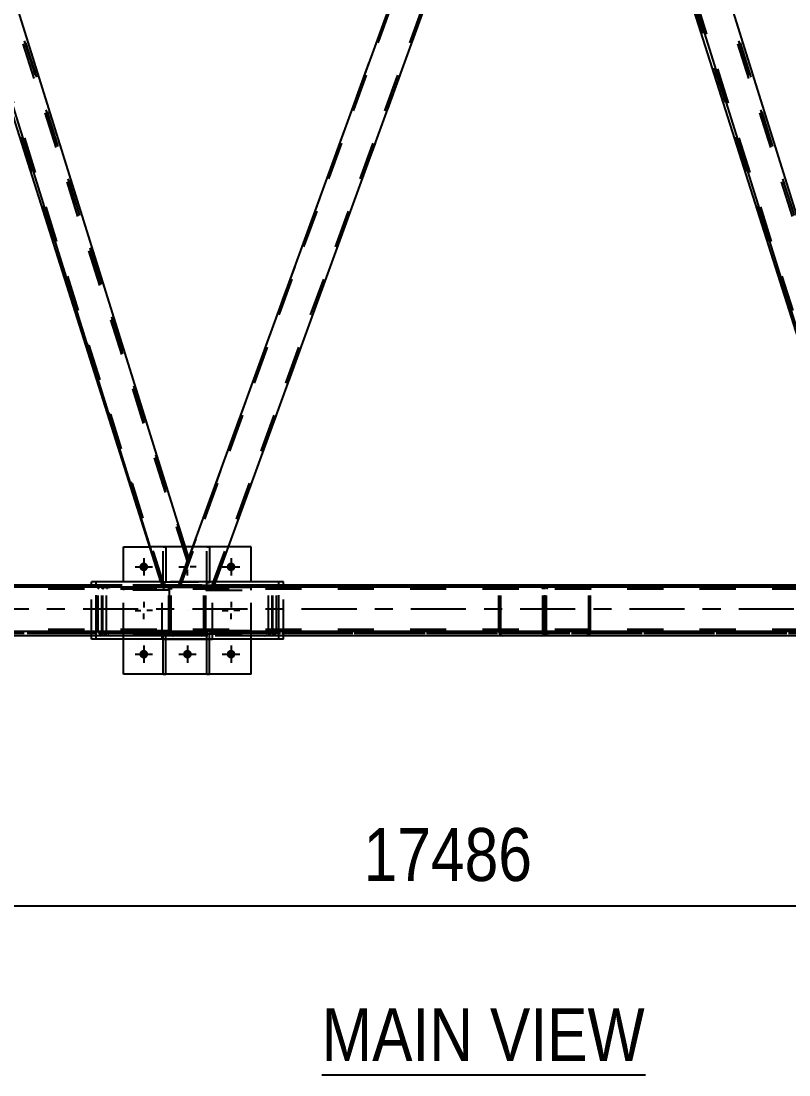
# Model space of a CAD drawing. Header units: millimetres. Extents: x -787 to 402, y -866 to -25.
# Drawn here: x 121.1 to 162.7, y -139.2 to -82.2 of the extents above; entities that cross this region are included whole.
import ezdxf

# ---------------------------------------------------------------- set-up
doc = ezdxf.new("R2010")
doc.units = ezdxf.units.MM
doc.linetypes.add('DXK_LINE_DOT2', pattern=[3.9198, 1.9599, -1.9599])
doc.linetypes.add('DXK_LINE_DOT3', pattern=[5.9187, 2.979, -0.9799, 0.9799, -0.9799])
doc.styles.add('Arial Narrow', font='ARIALN.TTF', dxfattribs={"height": 0.2})

# ---------------------------------------------------------------- blocks, each defined once
blk = doc.blocks.new('Unknown-569028579-11 - 1369')
at = {"color": 30, "linetype": 'Continuous'}
blk.add_line((137.359, -139.236), (154.89, -139.236), dxfattribs=at)
at = {"color": 0, "linetype": 'Continuous'}
blk.add_wipeout([(154.89, -138.486), (154.89, -135.486), (137.359, -135.486), (137.359, -138.486)], dxfattribs=at)
at = {"color": 3, "linetype": 'Continuous', "style": 'Arial Narrow'}
blk.add_text('MAIN VIEW', height=2.8633, dxfattribs=at).set_placement((137.359, -138.486))
blk = doc.blocks.new('Part-569028579-1585 - 1369')
at = {"color": 7, "linetype": 'DXK_LINE_DOT2'}
for p, q in [((128.781, -112.84), (128.781, -110.639)), ((128.781, -110.639), (128.927, -110.639)), ((128.927, -110.639), (128.927, -112.84)), ((128.781, -112.568), (128.927, -112.568)), ((128.927, -112.84), (128.781, -112.84))]:
    blk.add_line(p, q, dxfattribs=at)
blk = doc.blocks.new('Part-569028579-1376 - 1369')
at = {"color": 7, "linetype": 'DXK_LINE_DOT2'}
for p, q in [((149.304, -58.637), (129.616, -112.728)), ((129.732, -112.728), (149.42, -58.637)), ((131.435, -112.728), (151.123, -58.637)), ((131.551, -112.728), (151.239, -58.637)), ((151.239, -58.637), (149.304, -58.637)), ((129.616, -112.728), (131.551, -112.728)), ((129.634, -112.728), (129.616, -112.728))]:
    blk.add_line(p, q, dxfattribs=at)
blk = doc.blocks.new('Part-569028579-1424 - 1369')
at = {"color": 2, "linetype": 'Continuous'}
for p, q in [((150.99, -59.321), (151.57, -57.727)), ((151.57, -57.727), (151.94, -57.727)), ((151.94, -57.727), (152.169, -57.727)), ((152.169, -57.727), (168.852, -111.25)), ((150.99, -59.321), (150.867, -59.659)), ((150.867, -59.659), (167.439, -112.827)), ((168.277, -112.827), (168.852, -111.25))]:
    blk.add_line(p, q, dxfattribs=at)
at = {"color": 7, "linetype": 'DXK_LINE_DOT2'}
for p, q in [((168.79, -111.419), (152.055, -57.727)), ((150.876, -59.634), (150.99, -59.321)), ((167.553, -112.827), (150.928, -59.49)), ((167.439, -112.827), (168.277, -112.827))]:
    blk.add_line(p, q, dxfattribs=at)
blk = doc.blocks.new('Part-569028579-1600 - 1369')
at = {"color": 2, "linetype": 'Continuous'}
for p, q in [((126.633, -112.546), (126.633, -110.639)), ((126.633, -110.639), (128.039, -110.639)), ((130.377, -110.639), (129.964, -110.639)), ((133.542, -110.639), (132.312, -110.639)), ((133.542, -112.546), (133.542, -110.639)), ((126.633, -117.548), (126.633, -115.637)), ((133.542, -117.548), (133.542, -115.637)), ((133.542, -117.548), (126.633, -117.548))]:
    blk.add_line(p, q, dxfattribs=at)
at = {"color": 7, "linetype": 'DXK_LINE_DOT2'}
for p, q in [((129.964, -110.639), (128.039, -110.639)), ((132.312, -110.639), (130.377, -110.639)), ((126.633, -115.637), (126.633, -112.546)), ((133.542, -115.637), (133.542, -112.546))]:
    blk.add_line(p, q, dxfattribs=at)
blk = doc.blocks.new('Part-569028579-1489 - 1369')
at = {"color": 7, "linetype": 'DXK_LINE_DOT2'}
for p, q in [((129.696, -112.827), (149.751, -57.727)), ((131.399, -112.827), (151.454, -57.727)), ((150.867, -59.659), (151.57, -57.727)), ((151.552, -57.727), (151.502, -57.727)), ((151.57, -57.727), (151.552, -57.727)), ((129.58, -112.827), (130.154, -111.25)), ((129.58, -112.827), (131.515, -112.827))]:
    blk.add_line(p, q, dxfattribs=at)
at = {"color": 2, "linetype": 'Continuous'}
for p, q in [((149.635, -57.727), (130.154, -111.25)), ((149.635, -57.727), (149.653, -57.727)), ((149.653, -57.727), (151.338, -57.727)), ((151.57, -57.727), (151.338, -57.727)), ((131.515, -112.827), (150.867, -59.659))]:
    blk.add_line(p, q, dxfattribs=at)
blk = doc.blocks.new('Part-569028579-1429 - 1369')
at = {"color": 2, "linetype": 'Continuous'}
for p, q in [((112.292, -59.321), (112.872, -57.727)), ((112.872, -57.727), (113.243, -57.727)), ((113.243, -57.727), (113.471, -57.727)), ((113.471, -57.727), (130.154, -111.25)), ((112.292, -59.321), (112.169, -59.659)), ((112.169, -59.659), (128.742, -112.827)), ((129.58, -112.827), (130.154, -111.25))]:
    blk.add_line(p, q, dxfattribs=at)
at = {"color": 7, "linetype": 'DXK_LINE_DOT2'}
for p, q in [((130.093, -111.419), (113.357, -57.727)), ((112.179, -59.634), (112.292, -59.321)), ((128.856, -112.827), (112.231, -59.49)), ((128.742, -112.827), (129.58, -112.827))]:
    blk.add_line(p, q, dxfattribs=at)
blk = doc.blocks.new('Part-569028579-1631 - 1369')
at = {"color": 7, "linetype": 'DXK_LINE_DOT2'}
for p, q in [((280.152, -112.837), (-1.252, -112.837)), ((251.984, -112.728), (8.801, -112.728)), ((280.152, -115.346), (-1.252, -115.346)), ((280.152, -115.455), (8.801, -115.455)), ((251.984, -115.455), (8.801, -115.455))]:
    blk.add_line(p, q, dxfattribs=at)
blk = doc.blocks.new('Part-569028579-1576 - 1369')
at = {"color": 7, "linetype": 'DXK_LINE_DOT2'}
for p, q in [((131.29, -115.35), (131.145, -115.35)), ((131.145, -115.639), (131.145, -115.35)), ((131.145, -115.622), (131.29, -115.622)), ((131.29, -115.639), (131.29, -115.35))]:
    blk.add_line(p, q, dxfattribs=at)
at = {"color": 2, "linetype": 'Continuous'}
for p, q in [((131.145, -117.548), (131.145, -115.639)), ((131.29, -117.548), (131.29, -115.639)), ((131.145, -117.548), (131.29, -117.548))]:
    blk.add_line(p, q, dxfattribs=at)
blk = doc.blocks.new('Part-569028579-1570 - 1369')
at = {"color": 7, "linetype": 'DXK_LINE_DOT2'}
for p, q in [((129.104, -112.864), (129.087, -112.948)), ((129.087, -112.948), (129.104, -112.864)), ((129.087, -115.239), (129.087, -112.948)), ((129.205, -112.906), (129.196, -112.948)), ((129.196, -115.239), (129.196, -112.948)), ((129.228, -112.871), (129.205, -112.906)), ((129.306, -112.729), (129.222, -112.746)), ((129.222, -112.746), (129.306, -112.729)), ((129.264, -112.847), (129.228, -112.871)), ((129.306, -112.839), (129.264, -112.847)), ((130.869, -112.729), (129.306, -112.729)), ((130.869, -112.839), (129.306, -112.839)), ((130.953, -112.746), (130.869, -112.729)), ((130.869, -112.729), (130.953, -112.746)), ((130.911, -112.847), (130.869, -112.839)), ((130.946, -112.871), (130.911, -112.847)), ((130.97, -112.906), (130.946, -112.871)), ((130.978, -112.948), (130.97, -112.906)), ((130.978, -115.239), (130.978, -112.948)), ((131.087, -112.948), (131.071, -112.864)), ((131.071, -112.864), (131.087, -112.948)), ((131.087, -115.239), (131.087, -112.948)), ((129.087, -115.239), (129.104, -115.322)), ((129.104, -115.322), (129.087, -115.239)), ((129.196, -115.239), (129.205, -115.28)), ((130.97, -115.28), (130.978, -115.239)), ((131.071, -115.322), (131.087, -115.239)), ((131.087, -115.239), (131.071, -115.322)), ((129.205, -115.28), (129.228, -115.316)), ((129.222, -115.44), (129.306, -115.457)), ((129.306, -115.457), (129.222, -115.44)), ((129.228, -115.316), (129.264, -115.339)), ((129.264, -115.339), (129.306, -115.348)), ((130.869, -115.348), (129.306, -115.348)), ((130.869, -115.457), (129.306, -115.457)), ((130.869, -115.348), (130.911, -115.339)), ((130.869, -115.457), (130.953, -115.44)), ((130.953, -115.44), (130.869, -115.457)), ((130.911, -115.339), (130.946, -115.316)), ((130.946, -115.316), (130.97, -115.28))]:
    blk.add_line(p, q, dxfattribs=at)
at = {"color": 7, "linetype": 'DXK_LINE_DOT3'}
blk.add_line((130.087, -114.093), (130.087, -114.093), dxfattribs=at)
at = {"color": 7, "linetype": 'DXK_LINE_DOT2'}
for centre, start, end in [((129.306, -112.948), 112.4999, 157.4999), ((129.306, -112.948), 112.4999, 157.4999), ((130.869, -112.948), 22.4999, 67.4999), ((130.869, -112.948), 22.4999, 67.4999), ((129.306, -115.239), 202.4999, 247.4999), ((129.306, -115.239), 202.4999, 247.4999), ((130.869, -115.239), 292.4999, 337.4999), ((130.869, -115.239), 292.4999, 337.4999)]:
    blk.add_arc(centre, 0.218, start, end, dxfattribs=at)
blk = doc.blocks.new('Part-569028579-1582 - 1369')
at = {"color": 7, "linetype": 'DXK_LINE_DOT2'}
for p, q in [((131.145, -112.84), (131.145, -110.639)), ((131.145, -110.639), (131.29, -110.639)), ((131.29, -110.639), (131.29, -112.84)), ((131.145, -112.568), (131.29, -112.568)), ((131.29, -112.84), (131.145, -112.84))]:
    blk.add_line(p, q, dxfattribs=at)
blk = doc.blocks.new('Part-569028579-1588 - 1369')
at = {"color": 7, "linetype": 'DXK_LINE_DOT2'}
for p, q in [((133.542, -112.839), (131.087, -112.839)), ((131.087, -112.839), (131.087, -112.984)), ((131.36, -112.984), (131.36, -112.839)), ((133.542, -112.984), (133.542, -112.839)), ((131.087, -112.984), (133.542, -112.984))]:
    blk.add_line(p, q, dxfattribs=at)
blk = doc.blocks.new('Part-569028579-1591 - 1369')
at = {"color": 7, "linetype": 'DXK_LINE_DOT2'}
for p, q in [((133.542, -115.202), (131.087, -115.202)), ((131.087, -115.202), (131.087, -115.348)), ((131.36, -115.348), (131.36, -115.202)), ((133.542, -115.348), (133.542, -115.202)), ((131.087, -115.348), (133.542, -115.348))]:
    blk.add_line(p, q, dxfattribs=at)
blk = doc.blocks.new('Part-569028579-1594 - 1369')
at = {"color": 7, "linetype": 'DXK_LINE_DOT2'}
for p, q in [((129.087, -112.839), (126.633, -112.839)), ((126.633, -112.839), (126.633, -112.984)), ((128.815, -112.984), (128.815, -112.839)), ((129.087, -112.984), (129.087, -112.839)), ((129.087, -112.984), (126.633, -112.984))]:
    blk.add_line(p, q, dxfattribs=at)
blk = doc.blocks.new('Part-569028579-1597 - 1369')
at = {"color": 7, "linetype": 'DXK_LINE_DOT2'}
for p, q in [((129.087, -115.202), (126.633, -115.202)), ((126.633, -115.202), (126.633, -115.348)), ((128.815, -115.348), (128.815, -115.202)), ((129.087, -115.348), (129.087, -115.202)), ((129.087, -115.348), (126.633, -115.348))]:
    blk.add_line(p, q, dxfattribs=at)
blk = doc.blocks.new('Part-569028579-1630 - 1369')
at = {"color": 2, "linetype": 'Continuous'}
for p, q in [((281.302, -112.827), (-1.252, -112.827)), ((281.302, -115.227), (-1.252, -115.227))]:
    blk.add_line(p, q, dxfattribs=at)
at = {"color": 7, "linetype": 'DXK_LINE_DOT2'}
for p, q in [((281.302, -112.936), (-1.252, -112.936)), ((281.302, -115.118), (-1.252, -115.118))]:
    blk.add_line(p, q, dxfattribs=at)
at = {"color": 7, "linetype": 'DXK_LINE_DOT3'}
blk.add_line((281.302, -114.027), (-1.252, -114.027), dxfattribs=at)
blk = doc.blocks.new('Part-569028579-1860 - 1369')
at = {"color": 7, "linetype": 'DXK_LINE_DOT2'}
for p, q in [((91.405, -112.862), (91.39, -112.946)), ((91.39, -112.946), (91.39, -115.237)), ((91.448, -112.792), (91.405, -112.862)), ((91.513, -112.744), (91.448, -112.792)), ((91.489, -112.946), (91.497, -112.904)), ((91.489, -115.237), (91.489, -112.946)), ((91.497, -112.904), (91.518, -112.869)), ((91.589, -112.728), (91.513, -112.744)), ((91.518, -112.869), (91.551, -112.845)), ((91.551, -112.845), (91.589, -112.837)), ((96.336, -112.728), (91.589, -112.728)), ((129.093, -112.837), (91.589, -112.837)), ((91.77, -112.837), (91.77, -112.728)), ((95.728, -112.744), (95.576, -112.728)), ((95.576, -112.837), (95.652, -112.845)), ((95.759, -112.904), (95.774, -112.946)), ((95.774, -115.237), (95.774, -112.946)), ((95.973, -112.946), (95.942, -112.862)), ((95.973, -115.237), (95.973, -112.946)), ((129.093, -112.728), (110.937, -112.728)), ((125.257, -112.946), (125.287, -112.862)), ((125.257, -115.237), (125.257, -112.946)), ((125.47, -112.904), (125.455, -112.946)), ((125.455, -115.237), (125.455, -112.946)), ((125.502, -112.744), (125.654, -112.728)), ((125.654, -112.837), (125.578, -112.845)), ((129.093, -112.728), (129.093, -115.455)), ((91.39, -115.237), (91.405, -115.32)), ((91.497, -115.278), (91.489, -115.237)), ((95.774, -115.237), (95.759, -115.278)), ((95.942, -115.32), (95.973, -115.237)), ((125.287, -115.32), (125.257, -115.237)), ((125.455, -115.237), (125.47, -115.279)), ((91.405, -115.32), (91.448, -115.391)), ((91.448, -115.391), (91.513, -115.438)), ((91.518, -115.314), (91.497, -115.278)), ((91.513, -115.438), (91.589, -115.455)), ((91.551, -115.338), (91.518, -115.314)), ((91.589, -115.346), (91.551, -115.338)), ((129.093, -115.346), (91.589, -115.346)), ((96.336, -115.455), (91.589, -115.455)), ((91.77, -115.455), (91.77, -115.346)), ((95.652, -115.338), (95.576, -115.346)), ((95.576, -115.455), (95.728, -115.438)), ((129.093, -115.455), (110.937, -115.455)), ((125.654, -115.455), (125.502, -115.438)), ((125.578, -115.338), (125.654, -115.346))]:
    blk.add_line(p, q, dxfattribs=at)
at = {"color": 2, "linetype": 'Continuous'}
for p, q in [((110.937, -112.728), (96.336, -112.728)), ((110.937, -115.455), (96.336, -115.455))]:
    blk.add_line(p, q, dxfattribs=at)
at = {"color": 7, "linetype": 'DXK_LINE_DOT2'}
for centre, radius, start, end in [((95.621, -113.028), 0.186, 41.9362, 80.4818), ((95.666, -113.111), 0.371, 41.9362, 80.4818), ((125.563, -113.111), 0.371, 99.5182, 138.0638), ((125.608, -113.028), 0.186, 99.5182, 138.0638), ((95.621, -115.154), 0.186, 279.5182, 318.0638), ((95.666, -115.072), 0.371, 279.5182, 318.0638), ((125.563, -115.072), 0.371, 221.9362, 260.4818), ((125.608, -115.154), 0.186, 221.9362, 260.4818)]:
    blk.add_arc(centre, radius, start, end, dxfattribs=at)
blk = doc.blocks.new('Part-569028579-13369 - 1369')
at = {"color": 2, "linetype": 'Continuous'}
for p, q in [((128.654, -112.546), (125.141, -112.546)), ((125.141, -112.827), (125.141, -112.546)), ((135.034, -112.546), (131.617, -112.546)), ((135.034, -112.827), (135.034, -112.546)), ((125.141, -115.637), (125.141, -115.227)), ((135.034, -115.637), (135.034, -115.227)), ((135.034, -115.637), (125.141, -115.637))]:
    blk.add_line(p, q, dxfattribs=at)
at = {"color": 7, "linetype": 'DXK_LINE_DOT2'}
for p, q in [((125.141, -115.227), (125.141, -112.827)), ((131.617, -112.546), (128.654, -112.546)), ((135.034, -115.227), (135.034, -112.827))]:
    blk.add_line(p, q, dxfattribs=at)
blk = doc.blocks.new('Part-569028579-1774 - 1369')
at = {"color": 7, "linetype": 'DXK_LINE_DOT2'}
for p, q in [((112.541, -58.637), (112.011, -60.094)), ((113.456, -58.637), (112.541, -58.637)), ((130.086, -111.439), (113.342, -58.637)), ((130.147, -111.271), (113.456, -58.637)), ((128.816, -112.728), (112.072, -59.926)), ((129.616, -112.728), (130.147, -111.271)), ((128.644, -112.546), (128.701, -112.728)), ((128.701, -112.728), (129.616, -112.728)), ((128.701, -112.728), (128.719, -112.728))]:
    blk.add_line(p, q, dxfattribs=at)
at = {"color": 2, "linetype": 'Continuous'}
blk.add_line((128.644, -112.546), (112.011, -60.094), dxfattribs=at)
blk = doc.blocks.new('Part-569028579-1775 - 1369')
at = {"color": 7, "linetype": 'DXK_LINE_DOT2'}
for p, q in [((151.239, -58.637), (150.708, -60.094)), ((152.154, -58.637), (151.239, -58.637)), ((168.783, -111.439), (152.039, -58.637)), ((168.844, -111.271), (152.154, -58.637)), ((167.513, -112.728), (150.77, -59.926)), ((168.314, -112.728), (168.844, -111.271)), ((167.341, -112.546), (167.399, -112.728)), ((167.399, -112.728), (168.314, -112.728)), ((167.399, -112.728), (167.416, -112.728))]:
    blk.add_line(p, q, dxfattribs=at)
at = {"color": 2, "linetype": 'Continuous'}
blk.add_line((167.341, -112.546), (150.708, -60.094), dxfattribs=at)
blk = doc.blocks.new('Part-569028579-1780 - 1369')
at = {"color": 7, "linetype": 'DXK_LINE_DOT2'}
for p, q in [((129.109, -112.864), (129.093, -112.948)), ((129.093, -112.948), (129.109, -112.864)), ((129.093, -115.239), (129.093, -112.948)), ((129.21, -112.906), (129.202, -112.948)), ((129.202, -115.239), (129.202, -112.948)), ((129.234, -112.871), (129.21, -112.906)), ((129.311, -112.73), (129.227, -112.746)), ((129.227, -112.746), (129.311, -112.73)), ((129.269, -112.847), (129.234, -112.871)), ((129.311, -112.839), (129.269, -112.847)), ((130.875, -112.73), (129.311, -112.73)), ((130.875, -112.839), (129.311, -112.839)), ((130.958, -112.746), (130.875, -112.73)), ((130.875, -112.73), (130.958, -112.746)), ((130.916, -112.847), (130.875, -112.839)), ((130.952, -112.871), (130.916, -112.847)), ((130.975, -112.906), (130.952, -112.871)), ((130.984, -112.948), (130.975, -112.906)), ((130.984, -115.239), (130.984, -112.948)), ((131.093, -112.948), (131.076, -112.864)), ((131.076, -112.864), (131.093, -112.948)), ((131.093, -115.239), (131.093, -112.948)), ((129.093, -115.239), (129.109, -115.322)), ((129.109, -115.322), (129.093, -115.239)), ((129.202, -115.239), (129.21, -115.28)), ((130.975, -115.28), (130.984, -115.239)), ((131.076, -115.322), (131.093, -115.239)), ((131.093, -115.239), (131.076, -115.322)), ((129.21, -115.28), (129.234, -115.316)), ((129.227, -115.44), (129.311, -115.457)), ((129.311, -115.457), (129.227, -115.44)), ((129.234, -115.316), (129.269, -115.339)), ((129.269, -115.339), (129.311, -115.348)), ((130.875, -115.348), (129.311, -115.348)), ((130.875, -115.457), (129.311, -115.457)), ((130.875, -115.348), (130.916, -115.339)), ((130.875, -115.457), (130.958, -115.44)), ((130.958, -115.44), (130.875, -115.457)), ((130.916, -115.339), (130.952, -115.316)), ((130.952, -115.316), (130.975, -115.28))]:
    blk.add_line(p, q, dxfattribs=at)
for centre, start, end in [((129.311, -112.948), 112.4999, 157.4999), ((129.311, -112.948), 112.4999, 157.4999), ((130.875, -112.948), 22.4999, 67.4999), ((130.875, -112.948), 22.4999, 67.4999), ((129.311, -115.239), 202.4999, 247.4999), ((129.311, -115.239), 202.4999, 247.4999), ((130.875, -115.239), 292.4999, 337.4999), ((130.875, -115.239), 292.4999, 337.4999)]:
    blk.add_arc(centre, 0.218, start, end, dxfattribs=at)
blk = doc.blocks.new('Part-569028579-1854 - 1369')
at = {"color": 7, "linetype": 'DXK_LINE_DOT2'}
for p, q in [((131.093, -115.455), (131.093, -112.728)), ((135.034, -112.728), (131.093, -112.728)), ((168.52, -112.837), (131.093, -112.837)), ((134.425, -112.744), (134.273, -112.728)), ((134.273, -112.837), (134.349, -112.845)), ((134.456, -112.904), (134.471, -112.946)), ((134.471, -115.237), (134.471, -112.946)), ((134.67, -112.946), (134.64, -112.862)), ((134.67, -115.237), (134.67, -112.946)), ((168.52, -112.728), (149.635, -112.728)), ((163.954, -112.946), (163.984, -112.862)), ((163.954, -115.237), (163.954, -112.946)), ((164.168, -112.904), (164.152, -112.946)), ((164.152, -115.237), (164.152, -112.946)), ((164.199, -112.744), (164.351, -112.728)), ((164.351, -112.837), (164.275, -112.845)), ((168.52, -112.728), (168.672, -112.744)), ((168.596, -112.845), (168.52, -112.837)), ((168.718, -112.946), (168.703, -112.904)), ((168.718, -115.237), (168.718, -112.946)), ((168.886, -112.862), (168.917, -112.946)), ((168.917, -115.237), (168.917, -112.946)), ((134.471, -115.237), (134.456, -115.278)), ((134.64, -115.32), (134.67, -115.237)), ((163.984, -115.32), (163.954, -115.237)), ((164.152, -115.237), (164.168, -115.279)), ((168.703, -115.279), (168.718, -115.237)), ((168.917, -115.237), (168.886, -115.32)), ((168.52, -115.346), (131.093, -115.346)), ((135.034, -115.455), (131.093, -115.455)), ((134.349, -115.338), (134.273, -115.346)), ((134.273, -115.455), (134.425, -115.438)), ((168.52, -115.455), (149.635, -115.455)), ((164.351, -115.455), (164.199, -115.438)), ((164.275, -115.338), (164.351, -115.346)), ((168.52, -115.346), (168.596, -115.338)), ((168.672, -115.438), (168.52, -115.455))]:
    blk.add_line(p, q, dxfattribs=at)
at = {"color": 2, "linetype": 'Continuous'}
for p, q in [((149.635, -112.728), (135.034, -112.728)), ((149.635, -115.455), (135.034, -115.455))]:
    blk.add_line(p, q, dxfattribs=at)
at = {"color": 7, "linetype": 'DXK_LINE_DOT2'}
for centre, radius, start, end in [((134.318, -113.028), 0.186, 41.9362, 80.4818), ((134.363, -113.111), 0.371, 41.9362, 80.4818), ((164.26, -113.111), 0.371, 99.5182, 138.0638), ((164.306, -113.028), 0.186, 99.5182, 138.0638), ((168.565, -113.028), 0.186, 41.9362, 80.4818), ((168.61, -113.111), 0.371, 41.9362, 80.4818), ((134.318, -115.154), 0.186, 279.5182, 318.0638), ((134.363, -115.072), 0.371, 279.5182, 318.0638), ((164.26, -115.072), 0.371, 221.9362, 260.4818), ((164.306, -115.154), 0.186, 221.9362, 260.4818), ((168.565, -115.154), 0.186, 279.5182, 318.0638), ((168.61, -115.072), 0.371, 279.5182, 318.0638)]:
    blk.add_arc(centre, radius, start, end, dxfattribs=at)
blk = doc.blocks.new('Part-569028579-1857 - 1369')
at = {"color": 7, "linetype": 'DXK_LINE_DOT2'}
for p, q in [((149.436, -112.946), (149.438, -112.936)), ((149.436, -115.227), (149.436, -112.946)), ((149.438, -112.936), (149.451, -112.862)), ((149.451, -112.862), (149.472, -112.827)), ((149.543, -112.904), (149.535, -112.946)), ((149.535, -115.237), (149.535, -112.946)), ((149.564, -112.869), (149.543, -112.904)), ((149.597, -112.845), (149.564, -112.869)), ((149.635, -112.837), (149.597, -112.845)), ((168.768, -112.837), (149.635, -112.837)), ((151.719, -112.728), (151.795, -112.744)), ((151.757, -112.845), (151.719, -112.837)), ((151.789, -112.869), (151.757, -112.845)), ((151.811, -112.904), (151.789, -112.869)), ((151.795, -112.744), (151.859, -112.792)), ((151.818, -112.946), (151.811, -112.904)), ((151.818, -115.237), (151.818, -112.946)), ((151.859, -112.792), (151.902, -112.862)), ((151.902, -112.862), (151.917, -112.946)), ((151.917, -115.237), (151.917, -112.946)), ((168.768, -112.728), (163.839, -112.728)), ((164.232, -112.862), (164.202, -112.946)), ((164.202, -115.237), (164.202, -112.946)), ((164.401, -112.946), (164.416, -112.904)), ((164.401, -115.237), (164.401, -112.946)), ((164.599, -112.728), (164.447, -112.744)), ((164.523, -112.845), (164.599, -112.837)), ((168.92, -112.744), (168.768, -112.728)), ((168.768, -112.837), (168.844, -112.845)), ((168.951, -112.904), (168.966, -112.946)), ((168.966, -115.237), (168.966, -112.946)), ((169.165, -112.946), (169.135, -112.862)), ((169.165, -115.237), (169.165, -112.946)), ((149.535, -115.237), (149.543, -115.279)), ((151.811, -115.279), (151.818, -115.237)), ((151.917, -115.237), (151.902, -115.32)), ((164.202, -115.237), (164.232, -115.32)), ((164.416, -115.279), (164.401, -115.237)), ((168.966, -115.237), (168.951, -115.279)), ((169.135, -115.32), (169.165, -115.237)), ((149.543, -115.279), (149.564, -115.314)), ((149.564, -115.314), (149.597, -115.338)), ((149.597, -115.338), (149.635, -115.346)), ((168.768, -115.346), (149.635, -115.346)), ((151.719, -115.346), (151.757, -115.338)), ((151.795, -115.438), (151.719, -115.455)), ((151.757, -115.338), (151.789, -115.314)), ((151.789, -115.314), (151.811, -115.279)), ((151.859, -115.391), (151.795, -115.438)), ((151.902, -115.32), (151.859, -115.391)), ((168.768, -115.455), (163.839, -115.455)), ((164.447, -115.438), (164.599, -115.455)), ((164.599, -115.346), (164.523, -115.338)), ((168.844, -115.338), (168.768, -115.346)), ((168.768, -115.455), (168.92, -115.438))]:
    blk.add_line(p, q, dxfattribs=at)
at = {"color": 2, "linetype": 'Continuous'}
for p, q in [((149.472, -112.827), (149.494, -112.792)), ((149.494, -112.792), (149.559, -112.744)), ((149.559, -112.744), (149.635, -112.728)), ((163.839, -112.728), (149.635, -112.728)), ((149.436, -115.237), (149.436, -115.227)), ((149.451, -115.32), (149.436, -115.237)), ((149.494, -115.391), (149.451, -115.32)), ((149.559, -115.438), (149.494, -115.391)), ((149.635, -115.455), (149.559, -115.438)), ((163.839, -115.455), (149.635, -115.455))]:
    blk.add_line(p, q, dxfattribs=at)
at = {"color": 7, "linetype": 'DXK_LINE_DOT2'}
for centre, radius, start, end in [((164.509, -113.111), 0.371, 99.5182, 138.0638), ((164.554, -113.028), 0.186, 99.5182, 138.0638), ((168.813, -113.028), 0.186, 41.9362, 80.4818), ((168.859, -113.111), 0.371, 41.9362, 80.4818), ((164.509, -115.072), 0.371, 221.9362, 260.4818), ((164.554, -115.154), 0.186, 221.9362, 260.4818), ((168.813, -115.154), 0.186, 279.5182, 318.0638), ((168.859, -115.072), 0.371, 279.5182, 318.0638)]:
    blk.add_arc(centre, radius, start, end, dxfattribs=at)
blk = doc.blocks.new('Part-569028579-1863 - 1369')
at = {"color": 7, "linetype": 'DXK_LINE_DOT2'}
for p, q in [((110.739, -112.946), (110.74, -112.936)), ((110.739, -115.227), (110.739, -112.946)), ((110.74, -112.936), (110.754, -112.862)), ((110.754, -112.862), (110.775, -112.827)), ((110.846, -112.904), (110.838, -112.946)), ((110.838, -115.237), (110.838, -112.946)), ((110.867, -112.869), (110.846, -112.904)), ((110.899, -112.845), (110.867, -112.869)), ((110.937, -112.837), (110.899, -112.845)), ((129.093, -112.837), (110.937, -112.837)), ((113.022, -112.728), (113.098, -112.744)), ((113.06, -112.845), (113.022, -112.837)), ((113.092, -112.869), (113.06, -112.845)), ((113.113, -112.904), (113.092, -112.869)), ((113.098, -112.744), (113.162, -112.792)), ((113.121, -112.946), (113.113, -112.904)), ((113.121, -115.237), (113.121, -112.946)), ((113.162, -112.792), (113.205, -112.862)), ((113.205, -112.862), (113.22, -112.946)), ((113.22, -115.237), (113.22, -112.946)), ((129.093, -112.728), (125.141, -112.728)), ((125.535, -112.862), (125.505, -112.946)), ((125.505, -115.237), (125.505, -112.946)), ((125.703, -112.946), (125.719, -112.904)), ((125.703, -115.237), (125.703, -112.946)), ((125.902, -112.728), (125.75, -112.744)), ((125.826, -112.845), (125.902, -112.837)), ((129.093, -115.455), (129.093, -112.728)), ((110.838, -115.237), (110.846, -115.279)), ((113.113, -115.279), (113.121, -115.237)), ((113.22, -115.237), (113.205, -115.32)), ((125.505, -115.237), (125.535, -115.32)), ((125.719, -115.279), (125.703, -115.237)), ((110.846, -115.279), (110.867, -115.314)), ((110.867, -115.314), (110.899, -115.338)), ((110.899, -115.338), (110.937, -115.346)), ((129.093, -115.346), (110.937, -115.346)), ((113.022, -115.346), (113.06, -115.338)), ((113.098, -115.438), (113.022, -115.455)), ((113.06, -115.338), (113.092, -115.314)), ((113.092, -115.314), (113.113, -115.279)), ((113.162, -115.391), (113.098, -115.438)), ((113.205, -115.32), (113.162, -115.391)), ((129.093, -115.455), (125.141, -115.455)), ((125.75, -115.438), (125.902, -115.455)), ((125.902, -115.346), (125.826, -115.338))]:
    blk.add_line(p, q, dxfattribs=at)
at = {"color": 2, "linetype": 'Continuous'}
for p, q in [((110.775, -112.827), (110.797, -112.792)), ((110.797, -112.792), (110.861, -112.744)), ((110.861, -112.744), (110.937, -112.728)), ((125.141, -112.728), (110.937, -112.728)), ((110.739, -115.237), (110.739, -115.227)), ((110.754, -115.32), (110.739, -115.237)), ((110.797, -115.391), (110.754, -115.32)), ((110.861, -115.438), (110.797, -115.391)), ((110.937, -115.455), (110.861, -115.438)), ((125.141, -115.455), (110.937, -115.455))]:
    blk.add_line(p, q, dxfattribs=at)
at = {"color": 7, "linetype": 'DXK_LINE_DOT2'}
for centre, radius, start, end in [((125.811, -113.111), 0.371, 99.5182, 138.0638), ((125.857, -113.028), 0.186, 99.5182, 138.0638), ((125.811, -115.072), 0.371, 221.9362, 260.4818), ((125.857, -115.154), 0.186, 221.9362, 260.4818)]:
    blk.add_arc(centre, radius, start, end, dxfattribs=at)
blk = doc.blocks.new('Part-569028579-1929 - 1369')
at = {"color": 7, "linetype": 'DXK_LINE_DOT2'}
for p, q in [((131.093, -115.455), (131.093, -112.728)), ((149.238, -112.728), (131.093, -112.728)), ((149.238, -112.837), (131.093, -112.837)), ((134.521, -112.728), (134.673, -112.744)), ((134.597, -112.845), (134.521, -112.837)), ((134.72, -112.946), (134.705, -112.904)), ((134.72, -115.237), (134.72, -112.946)), ((134.888, -112.862), (134.918, -112.946)), ((134.918, -115.237), (134.918, -112.946)), ((146.97, -112.862), (146.955, -112.946)), ((146.955, -115.237), (146.955, -112.946)), ((147.013, -112.792), (146.97, -112.862)), ((147.077, -112.744), (147.013, -112.792)), ((147.054, -112.946), (147.062, -112.904)), ((147.054, -115.237), (147.054, -112.946)), ((147.062, -112.904), (147.083, -112.869)), ((147.153, -112.728), (147.077, -112.744)), ((147.083, -112.869), (147.115, -112.845)), ((147.115, -112.845), (147.153, -112.837)), ((149.314, -112.744), (149.238, -112.728)), ((149.238, -112.837), (149.276, -112.845)), ((149.276, -112.845), (149.308, -112.869)), ((149.308, -112.869), (149.329, -112.904)), ((149.378, -112.792), (149.314, -112.744)), ((149.329, -112.904), (149.337, -112.946)), ((149.337, -115.237), (149.337, -112.946)), ((149.421, -112.862), (149.378, -112.792)), ((149.436, -112.946), (149.421, -112.862)), ((149.436, -115.237), (149.436, -112.946)), ((134.705, -115.279), (134.72, -115.237)), ((134.918, -115.237), (134.888, -115.32)), ((146.955, -115.237), (146.97, -115.32)), ((147.062, -115.279), (147.054, -115.237)), ((149.337, -115.237), (149.329, -115.279)), ((149.421, -115.32), (149.436, -115.237)), ((149.238, -115.346), (131.093, -115.346)), ((149.238, -115.455), (131.093, -115.455)), ((134.521, -115.346), (134.597, -115.338)), ((134.673, -115.438), (134.521, -115.455)), ((146.97, -115.32), (147.013, -115.391)), ((147.013, -115.391), (147.077, -115.438)), ((147.083, -115.314), (147.062, -115.279)), ((147.077, -115.438), (147.153, -115.455)), ((147.115, -115.338), (147.083, -115.314)), ((147.153, -115.346), (147.115, -115.338)), ((149.276, -115.338), (149.238, -115.346)), ((149.238, -115.455), (149.314, -115.438)), ((149.308, -115.314), (149.276, -115.338)), ((149.329, -115.279), (149.308, -115.314)), ((149.314, -115.438), (149.378, -115.391)), ((149.378, -115.391), (149.421, -115.32))]:
    blk.add_line(p, q, dxfattribs=at)
for centre, radius, start, end in [((134.567, -113.028), 0.186, 41.9362, 80.4818), ((134.612, -113.111), 0.371, 41.9362, 80.4818), ((134.567, -115.154), 0.186, 279.5182, 318.0638), ((134.612, -115.072), 0.371, 279.5182, 318.0638)]:
    blk.add_arc(centre, radius, start, end, dxfattribs=at)
blk = doc.blocks.new('Part-569028579-1968 - 1369')
at = {"color": 7, "linetype": 'DXK_LINE_DOT2'}
for p, q in [((128.724, -115.637), (128.724, -112.548)), ((128.724, -112.548), (131.451, -112.548)), ((131.451, -115.637), (131.451, -112.548))]:
    blk.add_line(p, q, dxfattribs=at)
at = {"color": 2, "linetype": 'Continuous'}
for p, q in [((128.724, -115.639), (128.724, -115.637)), ((128.724, -115.639), (131.451, -115.639)), ((131.451, -115.639), (131.451, -115.637))]:
    blk.add_line(p, q, dxfattribs=at)
blk = doc.blocks.new('Part-569028579-13375 - 1369')
at = {"color": 2, "linetype": 'Continuous'}
for p, q in [((125.141, -112.546), (124.893, -112.546)), ((124.893, -112.728), (124.893, -112.546)), ((135.282, -112.546), (135.034, -112.546)), ((135.282, -112.728), (135.282, -112.546)), ((124.893, -115.637), (124.893, -115.455)), ((125.141, -115.637), (124.893, -115.637)), ((135.282, -115.637), (135.034, -115.637)), ((135.282, -115.637), (135.282, -115.455))]:
    blk.add_line(p, q, dxfattribs=at)
at = {"color": 7, "linetype": 'DXK_LINE_DOT2'}
for p, q in [((124.893, -115.455), (124.893, -112.728)), ((135.034, -112.546), (125.141, -112.546)), ((135.282, -115.455), (135.282, -112.728)), ((135.034, -115.637), (125.141, -115.637))]:
    blk.add_line(p, q, dxfattribs=at)
blk = doc.blocks.new('Part-569028579-13380 - 1369')
at = {"color": 7, "linetype": 'DXK_LINE_DOT2'}
for p, q in [((128.927, -115.35), (128.781, -115.35)), ((128.781, -115.639), (128.781, -115.35)), ((128.781, -115.622), (128.927, -115.622)), ((128.927, -115.639), (128.927, -115.35))]:
    blk.add_line(p, q, dxfattribs=at)
at = {"color": 2, "linetype": 'Continuous'}
for p, q in [((128.781, -117.548), (128.781, -115.639)), ((128.927, -117.548), (128.927, -115.639)), ((128.781, -117.548), (128.927, -117.548))]:
    blk.add_line(p, q, dxfattribs=at)
blk = doc.blocks.new('Bolt-569028579-13459 - 1369')
at = {"linetype": 'Continuous'}
for points in [[(127.96, -111.729, -1), (127.487, -111.729, -1)], [(132.687, -111.729, -1), (132.215, -111.729, -1)], [(127.96, -116.457, -1), (127.487, -116.457, -1)], [(130.324, -116.457, -1), (129.851, -116.457, -1)], [(132.687, -116.457, -1), (132.215, -116.457, -1)]]:
    blk.add_hatch(color=1, dxfattribs=at).paths.add_polyline_path(points)
at = {"color": 1, "linetype": 'Continuous'}
for p, q in [((127.724, -111.257), (127.724, -112.202)), ((130.087, -111.257), (130.087, -111.572)), ((132.451, -111.257), (132.451, -112.202)), ((127.251, -111.729), (128.196, -111.729)), ((129.615, -111.729), (129.93, -111.729)), ((130.56, -111.729), (130.245, -111.729)), ((131.978, -111.729), (132.924, -111.729)), ((130.087, -112.202), (130.087, -111.887)), ((127.251, -114.093), (127.566, -114.093)), ((127.724, -113.62), (127.724, -113.935)), ((128.196, -114.093), (127.882, -114.093)), ((131.978, -114.093), (132.293, -114.093)), ((132.451, -113.62), (132.451, -113.935)), ((132.924, -114.093), (132.609, -114.093)), ((127.724, -114.566), (127.724, -114.251)), ((132.451, -114.566), (132.451, -114.251)), ((127.724, -115.984), (127.724, -116.929)), ((130.087, -115.984), (130.087, -116.929)), ((132.451, -115.984), (132.451, -116.929)), ((127.251, -116.457), (128.196, -116.457)), ((129.615, -116.457), (130.56, -116.457)), ((131.978, -116.457), (132.924, -116.457))]:
    blk.add_line(p, q, dxfattribs=at)
blk = doc.blocks.new('StraightDimension-569028579-65275 - 1369')
at = {"color": 7, "linetype": 'Continuous'}
blk.add_line((-13.917, -130.086), (302.309, -130.086), dxfattribs=at)
at = {"color": 0}
blk.add_wipeout([(149.366, -129.336), (149.366, -125.136), (139.026, -125.136), (139.026, -129.336)], dxfattribs=at)
at = {"color": 3, "style": 'Arial Narrow'}
blk.add_text('17486', height=2.8633, dxfattribs=at).set_placement((139.626, -128.736))

msp = doc.modelspace()

# ---------------------------------------------------------------- block references
for name in ['Part-569028579-1429 - 1369', 'Part-569028579-1489 - 1369', 'Part-569028579-1424 - 1369', 'Part-569028579-1774 - 1369', 'Part-569028579-1376 - 1369', 'Part-569028579-1775 - 1369', 'Part-569028579-1600 - 1369', 'Part-569028579-1585 - 1369', 'Part-569028579-1582 - 1369', 'Bolt-569028579-13459 - 1369', 'Part-569028579-1630 - 1369', 'Part-569028579-1631 - 1369', 'Part-569028579-1860 - 1369', 'Part-569028579-1863 - 1369', 'Part-569028579-13375 - 1369', 'Part-569028579-13369 - 1369', 'Part-569028579-1594 - 1369', 'Part-569028579-1968 - 1369', 'Part-569028579-1570 - 1369', 'Part-569028579-1780 - 1369', 'Part-569028579-1588 - 1369', 'Part-569028579-1854 - 1369', 'Part-569028579-1929 - 1369', 'Part-569028579-1857 - 1369', 'Part-569028579-1597 - 1369', 'Part-569028579-1591 - 1369', 'Part-569028579-13380 - 1369', 'Part-569028579-1576 - 1369', 'Unknown-569028579-11 - 1369']:
    msp.add_blockref(name, (0, 0))

# ---------------------------------------------------------------- next in the draw order: block references
msp.add_blockref('StraightDimension-569028579-65275 - 1369', (0, 0))

doc.saveas('drawing.dxf')
